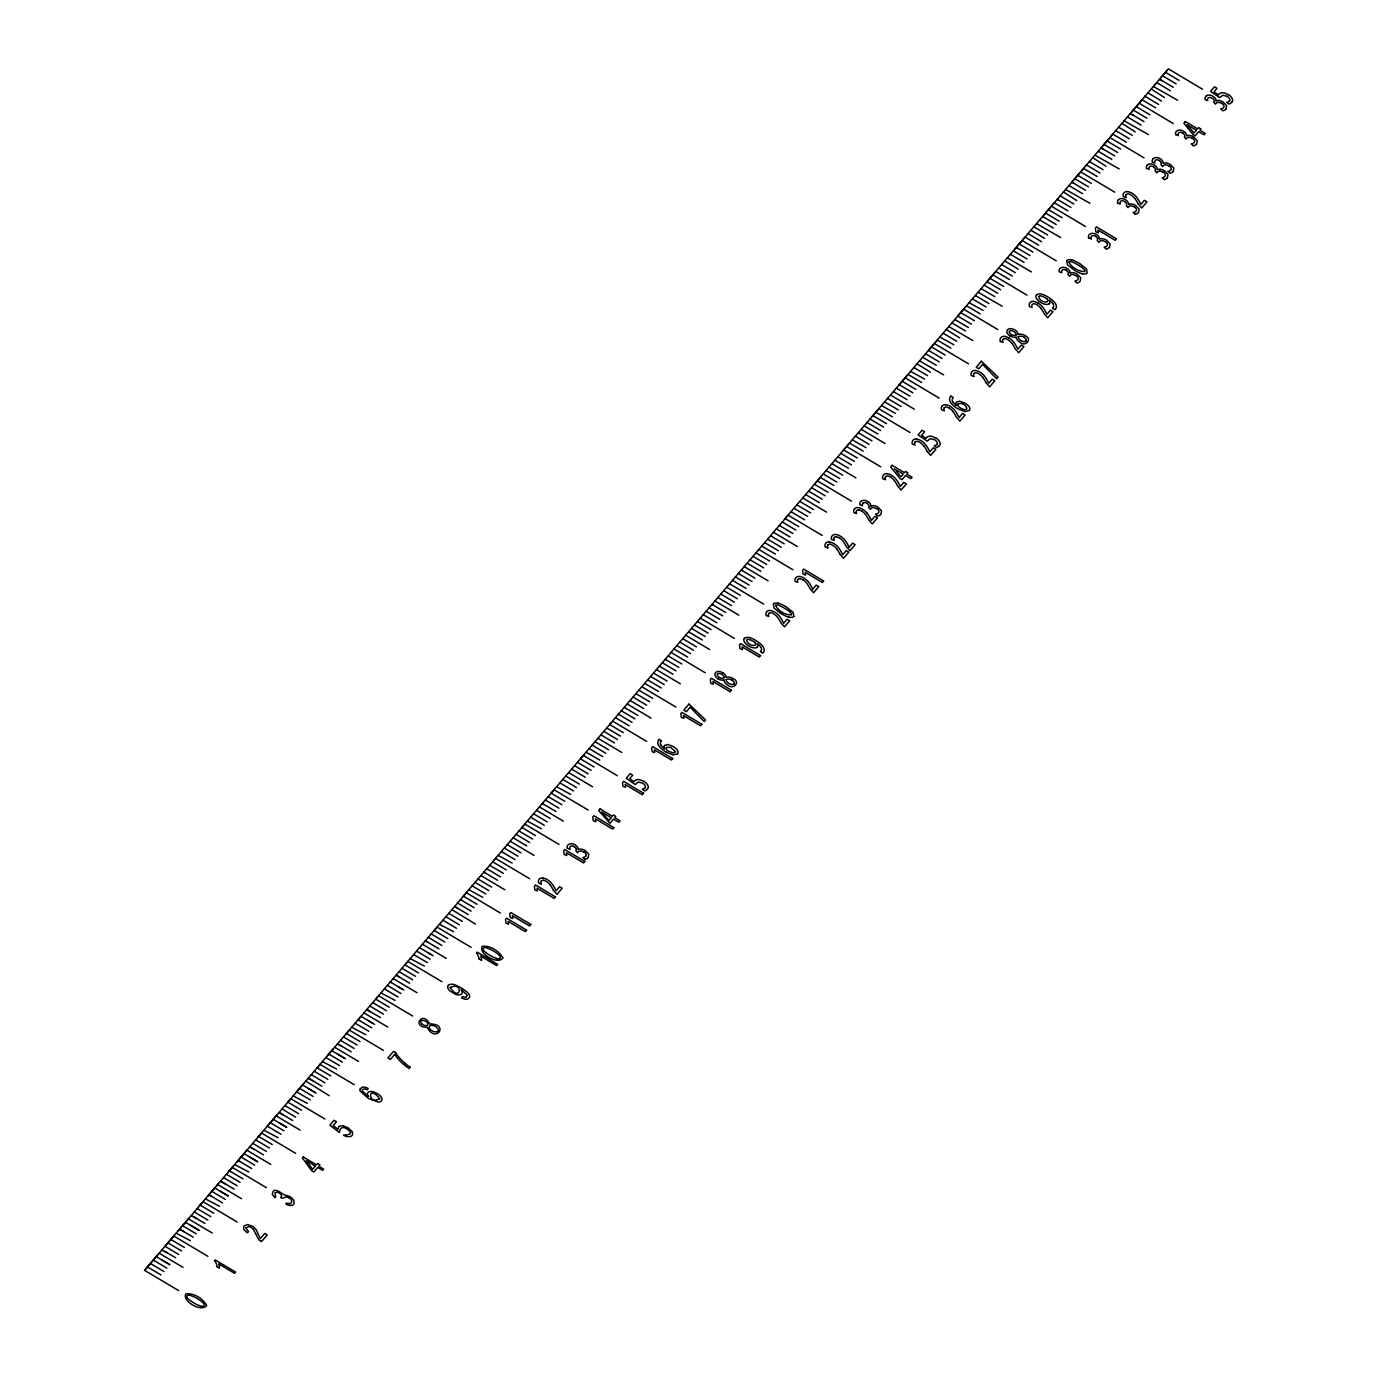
<?xml version="1.0" encoding="UTF-8"?>
<svg xmlns="http://www.w3.org/2000/svg" width="1377" height="1377" viewBox="0 0 1377 1377"><rect width="100%" height="100%" fill="white"/><g stroke="black" fill="none" stroke-linecap="round" stroke-linejoin="round"><path stroke-width="1.5" d="M578.34 849.575C578.116 845.185 571.403 841.777 567.995 844.876A10.431 5.766 26.5 0 0 567.238 848.249M1163.376 163.415C1163.169 159.026 1156.456 155.618 1153.048 158.716M1216.184 100.796C1216.115 97.13 1209.54 93.068 1206.011 96.097M871.073 506.168C870.866 501.779 864.171 498.371 860.745 501.469A10.431 5.766 26.5 0 0 859.971 504.843L862.587 505.789A7.866 4.338 26.5 0 1 862.88 503.276M1070.308 273.162C1070.084 268.773 1063.388 265.365 1059.98 268.463A10.431 5.766 26.5 0 0 1059.206 271.82L1061.805 272.766A7.866 4.338 26.5 0 1 1062.115 270.253A3.701 2.048 26.5 0 1 1066.418 270.202M1128.692 204.433C1128.469 200.044 1121.756 196.636 1118.348 199.734M761.223 650.873L761.033 651.183A7.074 3.907 26.5 0 1 760.552 651.803L762.892 653.197M1053.388 307.329L1053.078 307.863A7.074 3.907 26.5 0 1 1052.665 308.328L1055.023 309.739M343.596 1135.268C346.247 1134.596 355.008 1135.078 347.383 1129.295C341.926 1125.061 339.826 1128.951 339.43 1132.496L329.843 1125.181L334.026 1120.276L336.487 1121.756L333.182 1125.646L338.088 1129.381L338.862 1126.3L342.804 1125.715L348.02 1127.797L352.013 1131.567M763.46 652.474L763.701 652.027A11.171 6.162 26.5 0 0 762.91 646.364A16.937 9.346 26.5 0 0 756.128 640.735A12.617 6.954 26.5 0 0 748.83 637.431A6.851 3.787 26.5 0 0 744.527 638.532M1066.814 260.666L1067.399 264.694L1074.215 270.081A18.142 10.018 26.5 0 0 1082.339 273.834M1055.539 309.085L1055.815 308.568A11.171 6.162 26.5 0 0 1055.04 302.888A16.937 9.346 26.5 0 0 1048.258 297.26A12.617 6.954 26.5 0 0 1040.943 293.972A6.851 3.787 26.5 0 0 1036.657 295.074M775.716 605.501C777.557 610.717 785.802 615.261 791.396 614.899A3.184 1.756 26.5 0 0 791.121 613.144L790.157 612.111M1069.086 262.095C1070.945 267.327 1079.172 271.871 1084.766 271.493A3.184 1.756 26.5 0 0 1084.508 269.737M448.3 985.502L447.749 986.638A6.799 3.752 26.5 0 0 447.835 987.946A7.574 4.183 26.5 0 0 448.248 988.927A7.281 4.011 26.5 0 0 449.866 990.924L455.374 994.228A7.074 3.907 26.5 0 0 457.405 994.762A7.47 4.114 26.5 0 0 459.264 994.865A6.437 3.546 26.5 0 0 461.106 994.332A7.436 4.097 26.5 0 0 461.725 993.798A6.713 3.701 26.5 0 0 461.123 989.753L461.45 989.943M773.426 604.055L774.029 608.083L780.845 613.488M588.22 857.63L588.771 854.205L585.208 850.556A6.145 3.391 26.5 0 0 578.254 849.506M1109.535 247.275L1110.103 243.867L1106.54 240.218A6.145 3.391 26.5 0 0 1099.569 239.15C1099.517 234.865 1092.667 231.405 1089.327 234.52A10.431 5.766 26.5 0 0 1088.553 237.894M1138.555 212.488L1139.123 209.063L1135.56 205.414A6.145 3.391 26.5 0 0 1128.606 204.364M1167.438 177.788L1168.006 174.38L1164.443 170.731A6.145 3.391 26.5 0 0 1157.472 169.664C1157.42 165.395 1150.587 161.918 1147.23 165.033M1173.256 171.471L1173.824 168.063L1170.261 164.414A6.145 3.391 26.5 0 0 1163.29 163.347M1196.665 144L1197.233 140.592L1193.67 136.943A6.145 3.391 26.5 0 0 1186.699 135.875C1186.647 131.59 1179.796 128.147 1176.457 131.245A10.431 5.766 26.5 0 0 1175.683 134.619M1226.064 109.007L1226.614 105.599L1223.051 101.95A6.145 3.391 26.5 0 0 1216.098 100.882M793.823 616.38L793.204 612.352L786.181 606.861A18.383 10.155 26.5 0 0 778.212 603.16M166.29 1244.688L174.363 1235.324M199.217 1206.045L218.048 1184.065M228.479 1171.724L247.309 1149.743M257.723 1137.385L269.944 1123.167M153.501 1259.8L167.925 1242.88L181.54 1250.953M168.132 1242.639L173.588 1236.236M173.743 1235.944L188.787 1218.404M178.356 1230.642L182.005 1226.356M182.952 1225.255L186.584 1220.986M187.324 1220.125L203.435 1201.209M207.617 1196.303L211.438 1191.811M212.024 1191.139L215.845 1186.647M216.568 1185.804L232.696 1166.887M236.689 1162.205L240.7 1157.489M241.268 1156.818L245.278 1152.119M245.64 1151.688L261.94 1132.565M270.529 1122.496L299.394 1088.622M299.773 1088.174L328.828 1054.093L342.443 1062.166M320.445 1063.905L316.934 1068.036M329.034 1053.835L466.717 892.279M495.978 857.957L466.269 892.675L500.419 913.054M495.531 858.353L525.05 823.842M554.294 789.52L524.792 824.014L558.942 844.394M554.036 789.692L612.593 721.118L646.691 741.411M612.541 721.049L671.098 652.457L705.213 672.768M671.047 652.388L787.179 516.237M786.164 517.304L816.441 481.916M817.318 480.762L845.702 447.594M842.81 450.847L874.946 413.255M875.841 412.102L904.207 378.933M899.474 384.372L933.451 344.611M934.346 343.441L962.712 310.273M957.979 315.712L991.956 275.951M992.851 274.798L1021.046 241.836M1014.66 249.203L1050.29 207.514M1051.357 206.137L1079.551 173.192M1080.618 171.815L1108.795 138.853M1109.862 137.493L1138.056 104.532M1139.123 103.155L1167.3 70.21M144.757 1270.076L153.295 1260.041L166.892 1268.165M158.062 1254.464L144.568 1270.3M161.711 1250.178L167.202 1252.812M176.17 1233.224L190.319 1240.66M191.145 1215.633L196.446 1218.49M205.414 1198.885L219.58 1206.338M220.406 1181.311L225.708 1184.151M234.675 1164.563L248.824 1172.016M249.65 1146.989L254.108 1149.313M263.919 1130.242L278.085 1137.677M267.121 1126.352L276.553 1115.422M278.911 1112.65L283.369 1114.991M287.69 1102.357L290.788 1098.708L324.903 1119.019M293.181 1095.903L307.346 1103.356M296.382 1092.03L303.611 1083.561M305.814 1081.083L329.292 1095.731M308.155 1078.329L312.613 1080.67M322.442 1061.581L336.59 1069.034M327.468 1055.557L332.855 1049.222M337.417 1044.007L341.014 1045.832M346.195 1033.697L349.293 1030.065L383.408 1050.358M351.686 1027.259L365.852 1034.695M358.536 1019.118L360.326 1017.001M366.678 1009.668L380.465 1017.534M377.453 997.034L375.663 999.134L389.243 1007.241M380.947 992.937L395.096 1000.373M406.697 962.695L404.907 964.795L418.505 972.919M410.191 958.599L424.357 966.052M435.958 928.373L434.168 930.473L447.749 938.58M439.452 924.277L453.601 931.713M451.897 909.663L475.547 924.105M465.202 894.052L463.412 896.152L477.01 904.259M468.886 889.731L482.862 897.391M494.463 859.713L492.673 861.83L506.271 869.937M498.13 855.41L512.124 863.069M523.725 825.391L521.935 827.491L535.515 835.598M527.391 821.088L541.368 828.747M551.179 793.169L552.969 791.069M556.652 786.766L570.629 794.409M582.041 756.954L580.44 758.847L594.021 766.955M586.086 752.221L599.873 760.087M609.873 724.302L611.13 722.839M699.602 619.013L700.342 618.135L734.457 638.446M728.674 584.898L729.603 583.814L763.719 604.107M757.935 550.576L758.865 549.475L792.963 569.785M815.425 482.983L817.37 480.831L851.468 501.125M818.317 479.712L819.212 478.662M847.578 445.373L848.473 444.323M852.294 439.848L866.099 447.714M872.071 416.525L875.875 412.171L909.99 432.481M876.822 411.052L877.906 409.795M881.538 405.526L895.343 413.393M905.894 376.937L907.15 375.473M910.61 371.411L924.604 379.054M917.03 363.872L930.456 372.186M919.578 360.894L943.624 374.871M928.718 350.033L934.381 343.527L968.496 363.821M935.155 342.615L936.412 341.135M939.871 337.072L953.848 344.732M946.292 329.551L959.7 337.864M948.822 326.573L972.868 340.549M964.416 308.293L965.673 306.813M969.133 302.751L983.109 310.41M975.553 295.212L976.224 295.935M978.083 292.251L1002.129 306.228M987.24 281.39L992.886 274.866L1027.001 295.177M993.66 273.954L994.917 272.491M1004.797 260.89L1018.205 269.221M1007.327 257.912L1031.39 271.889M1022.922 239.632L1024.178 238.152M1034.058 226.568L1034.729 227.291M1036.588 223.59L1060.634 237.567M1043.921 214.881L1051.391 206.223L1085.506 226.516M1052.166 205.311L1053.612 203.624M1056.71 199.992L1057.639 198.89M1063.492 192.023L1076.711 200.56M1065.66 189.475L1089.896 203.245M1073.165 180.542L1080.652 171.884L1114.768 192.195M1081.427 170.989L1082.856 169.302M1085.954 165.653L1086.901 164.569M1092.736 157.701L1105.972 166.238M1094.922 155.153L1119.14 168.906M1100.946 148.079L1102.874 148.854M1102.426 146.22L1109.896 137.562L1144.012 157.856M1110.671 136.65L1112.117 134.963M1115.215 131.331L1116.334 130.023M1121.997 123.379L1135.233 131.899M1124.166 120.815L1148.401 134.585M1130.207 113.74L1132.978 115.031M1131.687 111.898L1139.158 103.241L1173.273 123.534M1139.932 102.328L1141.361 100.641M1144.476 97.01L1145.578 95.701M1151.258 89.04L1164.477 97.578M1153.427 86.493L1177.645 100.263M1154.907 84.754L1155.802 83.704M1159.451 79.418L1162.24 80.709M1160.914 77.577L1168.367 68.85L1202.517 89.23M214.485 1260.695L215.173 1259.903L235.656 1272.124L234.606 1273.364L218.633 1263.845A18.503 10.207 26.5 0 1 219.408 1268.148L217.067 1266.737M394.665 1054.403L390.38 1059.429L387.918 1057.949L393.564 1051.305L395.56 1052.51M1215.96 103.413L1215.375 104.101L1213.739 102.139A5.715 3.15 26.5 0 0 1214.066 100.332A3.615 1.997 26.5 0 0 1212.173 98.197A3.701 2.048 26.5 0 0 1207.973 98.06A7.866 4.338 26.5 0 0 1207.698 100.573L1205.15 99.643A10.431 5.766 26.5 0 1 1205.959 96.321M812.774 589.149L816.217 585.105L818.764 586.619L813.566 592.73L810.124 588.805A55.441 30.604 26.5 0 0 806.922 583.469A9.691 5.353 26.5 0 0 803.084 579.837M871.452 520.368L874.911 516.323L877.459 517.838L872.243 523.966L868.818 520.024A55.441 30.604 26.5 0 0 865.617 514.688A9.691 5.353 26.5 0 0 861.778 511.074M849.127 547.185L852.587 543.14L855.134 544.672L849.919 550.783L846.494 546.841A55.441 30.604 26.5 0 0 843.292 541.505A9.691 5.353 26.5 0 0 839.454 537.891M410.294 1067.295L409.244 1068.535A33.427 18.452 26.5 0 1 394.941 1054.403M664.506 745.473L667.897 744.492L673.198 746.454A9.088 5.026 26.5 0 1 677.604 750.482A7.212 3.976 26.5 0 1 677.484 753.804M958.099 403.96C965.484 400.741 972.317 414.597 960.079 407.781A4.234 2.341 26.5 0 1 958.117 403.96M677.518 753.821L673.026 754.906L666.193 752.186M497.2 958.736L492.863 956.981A32.17 17.763 26.5 0 1 485.892 952.677L483.671 950.595M200.939 1306.239L196.601 1304.484A32.17 17.763 26.5 0 1 189.613 1300.181L187.392 1298.098M1125.99 197.548L1123.391 196.704A10.19 5.628 26.5 0 1 1123.942 192.952A7.35 4.062 26.5 0 1 1127.453 191.541M1000.373 341.479L1002.972 342.322A7.952 4.389 26.5 0 1 1002.955 339.413M973.9 376.437L971.301 375.594A10.19 5.628 26.5 0 1 971.852 371.842A7.35 4.062 26.5 0 1 975.364 370.413M944.174 410.69L941.575 409.847A10.19 5.628 26.5 0 1 942.126 406.095M885.428 479.609L882.846 478.766A10.19 5.628 26.5 0 1 883.397 475.013A7.35 4.062 26.5 0 1 886.908 473.602M827.801 547.857L825.202 547.013A10.19 5.628 26.5 0 1 825.77 543.261A7.35 4.062 26.5 0 1 829.281 541.85M541.23 883.931L538.631 883.087A10.19 5.628 26.5 0 1 539.182 879.335A7.35 4.062 26.5 0 1 542.693 877.924M1175.751 134.636L1178.282 135.566M1146.525 168.424L1149.055 169.354A7.866 4.338 26.5 0 1 1149.365 166.841A3.701 2.048 26.5 0 1 1153.668 166.789M1117.642 203.125L1120.189 204.054A7.866 4.338 26.5 0 1 1120.482 201.524A3.701 2.048 26.5 0 1 1124.785 201.472M1088.622 237.911L1091.152 238.841M567.307 848.266L569.837 849.196M1227.027 96.321L1222.742 95.185L1219.695 97.612L1210.572 91.416L1214.48 86.82L1217.044 88.352L1214.049 91.846L1218.438 94.961M950.784 396.06L953.108 397.419M658.963 739.363L661.287 740.723M887.58 398.452L901.195 406.525M858.319 432.774L871.934 440.847M829.074 467.096L842.69 475.168M799.813 501.417L813.428 509.507M770.552 535.756L771.447 536.238M741.308 570.078L742.186 570.56M712.047 604.4L712.942 604.882M682.803 638.739L683.68 639.203M653.541 673.06L654.436 673.542M624.28 707.382L637.912 715.455M595.036 741.721L608.651 749.794M565.775 776.043L579.407 784.115M536.531 810.365L550.146 818.437M507.27 844.686L520.885 852.776M478.026 879.025L491.641 887.098M448.764 913.347L462.379 921.42M419.503 947.669L433.135 955.741M390.259 982.008L391.137 982.472M360.998 1016.329L374.63 1024.402M331.754 1050.651L332.632 1051.133M302.492 1084.973L316.108 1093.063M273.231 1119.312L286.864 1127.384L279.221 1122.875M243.987 1153.633L257.602 1161.706M214.726 1187.955L228.358 1196.045L219.855 1191.019M185.482 1222.294L199.097 1230.367M1165.493 72.344L1179.108 80.417M1162.567 75.769L1176.182 83.842M1159.641 79.212L1173.256 87.285M1156.749 82.603L1170.295 90.744M1147.936 92.93L1161.551 101.02M1145.044 96.338L1158.625 104.445M1142.084 99.798L1155.699 107.871M1136.232 106.666L1149.847 114.739M1133.305 110.108L1146.921 118.181M1130.379 113.534L1144.012 121.606M1127.488 116.925L1141.051 125.083M1118.675 127.269L1132.307 135.342M1115.783 130.66L1129.381 138.767M1112.823 134.137L1126.455 142.21M1106.988 140.988L1120.603 149.077M1104.061 144.43L1117.676 152.503M1101.135 147.855L1114.75 155.928M1098.226 151.263L1111.824 159.371M1089.431 161.591L1103.046 169.664M1086.539 164.982L1100.12 173.106M1083.579 168.459L1097.194 176.531M1077.726 175.327L1091.341 183.399M1074.8 178.752L1088.415 186.824M1073.612 183.175L1071.908 182.16L1085.489 190.267M1068.982 185.585L1082.563 193.692M1060.17 195.913L1073.802 203.985M1057.278 199.321L1070.876 207.428M1054.317 202.78L1067.95 210.853M1048.465 209.648L1062.097 217.721M1045.539 213.074L1059.171 221.163M1043.508 216.998L1042.647 216.482L1056.245 224.589M1039.687 219.941L1053.319 228.014M1034.712 227.325L1047.467 234.882M1030.925 230.252L1044.541 238.324M1028.017 233.642L1041.614 241.75M1025.073 237.102L1038.688 245.192M1022.147 240.545L1056.262 260.838M1019.221 243.97L1032.836 252.043M1016.295 247.412L1029.91 255.485M1013.369 250.838L1026.984 258.91M1010.443 254.28L1024.058 262.353M1001.664 264.573L1015.279 272.646M998.773 267.964L1012.353 276.071M995.812 271.441L1009.427 279.514M989.96 278.309L1003.592 286.382M987.034 281.734L1000.666 289.807M984.107 285.159L997.74 293.249M981.181 288.602L994.814 296.675M976.19 295.969L988.961 303.542M972.403 298.895L986.035 306.968M966.568 305.763L980.183 313.836M963.642 309.188L997.74 329.499M960.716 312.631L974.331 320.703M957.79 316.056L971.405 324.129M954.863 319.498L968.479 327.571M951.937 322.924L965.552 330.996M943.159 333.217L956.774 341.307M937.307 340.085L950.922 348.157M931.454 346.952L945.07 355.025M928.528 350.395L942.143 358.468M925.602 353.82L939.217 361.893M922.676 357.245L936.308 365.335M913.898 367.556L927.53 375.628M908.045 374.424L921.678 382.496M905.119 377.849L939.234 398.142M902.193 381.274L915.825 389.364M899.267 384.717L912.899 392.789M896.358 388.142L909.973 396.215M893.432 391.584L907.047 399.657M890.506 395.01L914.362 409.193M884.654 401.877L898.269 409.95M878.801 408.745L892.416 416.818M872.949 415.613L886.564 423.686M870.023 419.038L883.638 427.111M867.097 422.481L880.712 430.553M864.171 425.906L877.786 433.979M861.245 429.331L885.118 443.532M855.392 436.199L869.007 444.272M849.54 443.067L863.172 451.14M846.614 446.509L880.729 466.803M843.688 449.935L857.32 458.007M840.762 453.36L854.394 461.45M837.836 456.803L851.468 464.875M834.91 460.228L848.542 468.3M831.983 463.67L855.857 477.853M826.148 470.538L839.763 478.611M823.222 473.963L836.837 482.036M820.296 477.389L833.911 485.479M814.444 484.256L828.059 492.329M811.518 487.699L825.133 495.772M808.592 491.124L822.207 499.197M805.665 494.567L819.281 502.639M802.739 497.992L826.596 512.175M796.887 504.86L810.502 512.933M793.961 508.285L807.576 516.358M791.035 511.728L804.65 519.8M788.109 515.153L822.224 535.464M785.183 518.595L798.798 526.668M782.256 522.021L795.889 530.093M779.33 525.446L792.963 533.536M776.404 528.888L790.037 536.961M773.478 532.314L797.352 546.514M771.413 536.273L784.184 543.829M767.626 539.182L781.258 547.254M764.7 542.624L778.332 550.697M761.774 546.049L775.406 554.122M755.939 552.917L769.554 560.99M753.012 556.342L766.628 564.432M750.086 559.785L763.701 567.858M747.16 563.21L760.775 571.283M744.234 566.653L768.091 580.836M742.169 570.594L754.923 578.151M738.382 573.503L751.997 581.593M735.456 576.946L749.071 585.018M732.53 580.371L746.145 588.461M726.677 587.239L740.292 595.312M723.751 590.681L737.366 598.754M720.825 594.107L734.44 602.179M717.899 597.532L731.514 605.622M714.973 600.974L738.847 615.158M712.907 604.916L725.679 612.49M709.121 607.842L722.753 615.915M706.194 611.268L719.827 619.34M703.268 614.71L716.901 622.783M697.416 621.561L711.048 629.65M694.49 625.003L708.122 633.076M691.564 628.428L705.196 636.518M688.655 631.871L702.27 639.944M685.729 635.296L709.585 649.496M683.663 639.238L696.418 646.811M679.894 642.13L693.492 650.237M676.95 645.589L690.565 653.679M674.024 649.032L687.639 657.104M668.172 655.9L681.787 663.972M665.246 659.325L678.861 667.397M662.354 662.733L675.918 670.874M659.394 666.193L673.009 674.265M656.468 669.635L680.341 683.818M654.402 673.577L667.157 681.133M650.65 676.451L664.23 684.576M647.689 679.928L661.304 688.001M644.763 683.353L658.378 691.426M641.837 686.796L675.952 707.09M638.911 690.221L652.543 698.294M635.985 693.664L649.617 701.736M633.093 697.055L646.656 705.196M630.132 700.514L643.765 708.604M627.206 703.957L651.08 718.14M621.388 710.79L634.986 718.897M618.445 714.25L632.06 722.323M615.519 717.692L629.134 725.765M609.667 724.543L623.282 732.633M606.741 727.985L620.356 736.058M603.832 731.376L617.395 739.518M600.888 734.853L614.503 742.926M597.962 738.279L621.819 752.462M592.144 745.112L605.725 753.219M589.184 748.572L602.799 756.662M583.332 755.439L617.447 775.75M577.479 762.307L591.094 770.38M574.588 765.715L588.151 773.857M571.627 769.175L585.259 777.248M568.701 772.6L592.575 786.801M562.883 779.434L576.481 787.541M559.923 782.911L573.555 790.983M554.07 789.778L588.186 810.072M551.144 793.204L564.777 801.276M548.235 796.629L561.85 804.719M545.326 800.037L558.89 808.179M555.998 811.569L542.4 803.462L543.244 804.013M539.457 806.939L563.313 821.122M533.622 813.773L547.22 821.88M530.679 817.232L544.294 825.305M518.974 830.968L532.589 839.041M516.082 834.359L529.646 842.5M526.737 845.908L513.156 837.801L513.982 838.335M510.196 841.261L534.069 855.444M504.378 848.094L517.959 856.201M501.417 851.554L515.05 859.627M495.565 858.422L529.68 878.733M489.713 865.29L503.345 873.362M486.821 868.68L500.385 876.839M483.895 872.123L497.493 880.23M483.861 872.157L485.582 873.173M480.934 875.583L504.808 889.783M475.117 882.416L488.715 890.523M472.173 885.893L485.788 893.966M460.469 899.611L474.084 907.684M457.577 903.019L471.123 911.161M468.232 914.552L454.651 906.445L457.181 908.011M445.873 916.738L459.453 924.862M442.912 920.215L456.527 928.287M437.06 927.082L471.175 947.376M479.11 958.977L481.537 960.423A18.503 10.207 26.5 0 0 480.676 956.068L496.649 965.604L497.699 964.365L477.217 952.144L476.528 952.936A14.82 8.176 26.5 0 1 478.852 958.891M431.208 933.95L444.84 942.023M428.316 937.341L441.879 945.483M438.988 948.891L425.39 940.766L427.937 942.35M422.429 944.243L446.303 958.426M428.023 952.746L430.553 954.261M416.611 951.077L430.209 959.184M413.651 954.536L427.283 962.609M407.816 961.404L441.914 981.698M401.964 968.272L415.579 976.345M399.055 971.663L412.618 979.804M409.726 983.212L396.128 975.105L399.537 977.188M393.185 978.565L417.042 992.748M391.12 982.507L403.874 990.08M397.919 986.569L402.153 989.099M387.367 985.398L400.948 993.506M384.407 988.858L398.022 996.948M378.555 995.726L412.67 1016.037M372.702 1002.594L386.317 1010.666M369.811 1006.002L383.374 1014.143M366.85 1009.461L370.275 1011.51M363.924 1012.887L387.798 1027.087M367.831 1020.391L372.892 1023.421M358.106 1019.72L371.704 1027.827M355.146 1023.197L368.778 1031.27M346.367 1033.49L359.999 1041.563M343.441 1036.915L357.073 1045.005M340.549 1040.323L354.113 1048.465M338.484 1044.265L351.221 1051.856M334.68 1047.226L358.536 1061.409M332.614 1051.167L345.369 1058.724M337.726 1054.214L344.491 1058.259M325.901 1057.519L339.517 1065.591M320.049 1064.387L354.164 1084.68M317.123 1067.812L330.738 1075.885M314.197 1071.254L327.812 1079.327M311.305 1074.645L324.869 1082.787M309.24 1078.587L321.96 1086.195M308.465 1088.536L315.23 1092.581M299.601 1088.381L313.181 1096.488M296.64 1091.841L310.255 1099.913M287.862 1102.151L301.494 1110.223M284.936 1105.576L298.568 1113.649M282.044 1108.967L295.607 1117.126M279.979 1112.926L292.716 1120.517M276.157 1115.869L300.031 1130.069M270.34 1122.703L283.937 1130.81M267.396 1126.179L281.011 1134.252M261.544 1133.03L295.642 1153.341M258.618 1136.473L272.233 1144.545M255.692 1139.898L269.307 1147.97M252.783 1143.306L266.346 1151.447M251.578 1147.764L263.455 1154.838M246.913 1150.208L270.77 1164.391M249.96 1157.196L257.585 1161.74M241.095 1157.024L254.676 1165.149M251.75 1168.574L238.169 1160.467L239.856 1161.517M232.283 1167.369L266.398 1187.662M229.357 1170.794L242.972 1178.867M226.43 1174.237L240.046 1182.309M223.539 1177.628L237.102 1185.769M222.334 1182.086L234.21 1189.177M217.652 1184.53L241.526 1198.713M211.834 1191.363L225.432 1199.47M222.506 1202.896L208.908 1194.788L211.456 1196.355M203.021 1201.691L237.137 1222.001M200.113 1205.116L213.728 1213.206M197.186 1208.558L210.801 1216.631M194.277 1211.949L207.841 1220.108M193.073 1216.407L204.949 1223.499M188.408 1218.852L212.265 1233.052M190.611 1225.341L199.063 1230.401M182.573 1225.685L196.171 1233.792M193.245 1237.234L179.647 1229.11L183.898 1231.709M173.777 1236.012L207.893 1256.323M170.851 1239.455L184.466 1247.528M165.033 1246.288L178.597 1254.43M164.672 1251.245L175.688 1257.821M159.147 1253.173L183.021 1267.374M156.221 1256.616L169.836 1264.688L162.193 1260.179M153.329 1260.007L154.19 1260.523M150.368 1263.484L164.001 1271.556M147.442 1266.909L161.075 1274.982M144.465 1270.283L178.649 1290.628M461.639 990.046L467.251 995.175L466.063 997.361L462.345 996.569L461.536 997.946L464.479 999.065A5.887 3.253 26.5 0 0 467.784 998.996L469.419 997.516A7.419 4.097 26.5 0 0 468.645 993.798L467.922 992.937A11.36 6.265 26.5 0 0 466.528 991.595L462.999 989.047A37.489 20.689 26.5 0 0 460.245 987.378L455.667 985.123A9.019 4.974 26.5 0 0 453.911 984.589M1079.551 263.455L1086.573 268.963L1087.193 272.99A6.644 3.666 26.5 0 1 1082.339 273.73M1024.953 335.575C1032.957 338.794 1025.555 347.469 1019.927 342.288A7.246 3.993 26.5 0 1 1016.106 337.245M280.874 1197.456C282.801 1200.107 286.037 1194.771 289.17 1198.145C292.94 1199.178 292.544 1205.133 288.137 1203.378C280.908 1202.259 292.389 1208.627 294.11 1203.343C294.936 1198.971 289.79 1195.924 286.003 1195.391C283.094 1195.597 273.334 1184.461 272.285 1194.393C276.863 1200.469 275.693 1197.009 274.918 1192.878C277.07 1191.346 280.323 1193.119 281.424 1195.202A5.921 3.27 26.5 0 1 281.063 1197.25M925.998 438.385L921.626 435.27L924.604 431.776L922.056 430.244L918.132 434.839L927.186 441.191L930.095 438.643L934.587 439.745A5.147 2.84 26.5 0 1 937.083 444.478M634.091 781.792L629.719 778.676L632.697 775.182L630.15 773.65L626.225 778.246L635.279 784.597L638.205 782.05L642.68 783.152A5.147 2.84 26.5 0 1 645.193 787.885M1193.343 145.721L1191.329 143.914A8.95 4.94 26.5 0 0 1194.1 142.571A4.716 2.599 26.5 0 0 1192.448 138.251M1164.116 179.509L1162.102 177.702A8.95 4.94 26.5 0 0 1164.873 176.359A4.716 2.599 26.5 0 0 1163.221 172.039M1135.233 214.21L1133.219 212.402A8.95 4.94 26.5 0 0 1135.991 211.06A4.716 2.599 26.5 0 0 1134.338 206.739M1106.213 248.996L1104.199 247.189A8.95 4.94 26.5 0 0 1106.97 245.846A4.716 2.599 26.5 0 0 1105.318 241.526M584.881 859.351L582.867 857.544A8.95 4.94 26.5 0 0 585.655 856.201M894.224 468.903L903.243 474.084L900.902 476.838L896.307 471.158M1084.491 269.737L1083.527 268.722A20.552 11.343 26.5 0 0 1078.311 265.107A20.121 11.102 26.5 0 0 1072.322 262.009A3.649 2.014 26.5 0 0 1068.896 261.957M870.436 518.509L871.4 520.334M849.075 547.151L848.112 545.326A38.177 21.068 26.5 0 0 844.91 540.145A11.412 6.3 26.5 0 0 840.418 536.187A7.178 3.959 26.5 0 0 835.753 534.465A7.35 4.062 26.5 0 0 832.224 535.808A10.19 5.628 26.5 0 0 831.536 539.509L834.187 540.369A7.952 4.389 26.5 0 1 834.187 537.443M812.723 589.115L811.741 587.273A38.177 21.068 26.5 0 0 808.54 582.092A11.412 6.3 26.5 0 0 804.048 578.133A7.178 3.959 26.5 0 0 799.383 576.429A7.35 4.062 26.5 0 0 795.854 577.755A10.19 5.628 26.5 0 0 795.183 581.473L797.834 582.316A7.952 4.389 26.5 0 1 797.817 579.407M1138.297 204.037L1141.722 207.961L1146.938 201.851L1144.373 200.336L1140.931 204.381L1139.898 202.505A38.177 21.068 26.5 0 0 1136.696 197.324A11.412 6.3 26.5 0 0 1132.221 193.365A7.178 3.959 26.5 0 0 1127.539 191.661M986.207 382.909L989.633 386.851L994.848 380.74L992.283 379.209L988.841 383.254L987.808 381.395A38.177 21.068 26.5 0 0 984.607 376.214A11.412 6.3 26.5 0 0 980.131 372.255A7.178 3.959 26.5 0 0 975.45 370.533M927.255 451.449L930.68 455.391L935.895 449.281L933.348 447.749L929.905 451.794L928.873 449.935A38.177 21.068 26.5 0 0 925.671 444.754A11.412 6.3 26.5 0 0 921.179 440.778A7.178 3.959 26.5 0 0 916.514 439.074M840.108 554.346L843.533 558.27L848.748 552.16L846.201 550.645L842.741 554.69L841.726 552.814A38.177 21.068 26.5 0 0 838.524 547.633A11.412 6.3 26.5 0 0 834.032 543.674A7.178 3.959 26.5 0 0 829.367 541.97M553.52 890.42L556.962 894.344L562.16 888.234L559.613 886.719L556.17 890.747L555.138 888.888A38.177 21.068 26.5 0 0 551.936 883.707A11.412 6.3 26.5 0 0 547.444 879.748A7.178 3.959 26.5 0 0 542.779 878.044M256.139 1234.532L253.024 1228.749L249.254 1226.442L245.726 1227.905L248.566 1231.709L247.137 1232.742L243.677 1229.334L243.763 1226.253L247.361 1224.514L253.007 1226.442L256.174 1229.73L259.478 1236.77A10.93 6.042 26.5 0 0 260.477 1238.474L264.78 1233.448L267.258 1234.911L261.544 1241.606A5.456 3.012 26.5 0 1 259.892 1240.419M798.006 579.493A4.165 2.289 26.5 0 1 800.089 578.65M800.14 578.736A4.819 2.668 26.5 0 1 803.032 579.906M793.892 616.431A6.644 3.666 26.5 0 1 788.969 617.137M773.392 604.021A6.575 3.632 26.5 0 1 778.194 603.246M790.191 612.094A20.552 11.343 26.5 0 0 784.942 608.496A20.121 11.102 26.5 0 0 778.952 605.398A3.649 2.014 26.5 0 0 775.509 605.346M788.969 617.223A18.142 10.018 26.5 0 1 780.931 613.402M768.934 613.608A4.165 2.289 26.5 0 1 771.017 612.765A4.819 2.668 26.5 0 1 773.96 614.004A9.691 5.353 26.5 0 1 777.73 617.585A55.441 30.604 26.5 0 1 781.017 622.903L784.494 626.845L789.692 620.734L787.145 619.202L783.702 623.247L782.67 621.388A38.177 21.068 26.5 0 0 779.468 616.207A11.412 6.3 26.5 0 0 774.993 612.249A7.178 3.959 26.5 0 0 770.311 610.527M768.745 613.505A7.952 4.389 26.5 0 0 768.796 616.431L766.163 615.588A10.19 5.628 26.5 0 1 766.714 611.836A7.35 4.062 26.5 0 1 770.225 610.407M760.517 646.846A11.636 6.42 26.5 0 0 757.161 643.558A6.334 3.494 26.5 0 1 757.161 646.794M749.312 639.565A3.546 1.945 26.5 0 0 746.575 639.875C746.42 643.42 752.203 646.691 755.336 645.107A4.389 2.427 26.5 0 0 754.837 642.37M749.312 639.513A10.018 5.525 26.5 0 1 753.684 641.613A3.322 1.842 26.5 0 1 754.648 642.198M760.724 646.846A8.107 4.475 26.5 0 1 761.171 650.684M744.165 638.343A8.21 4.527 26.5 0 0 748.709 645.968A7.109 3.924 26.5 0 0 757.591 647.087M724.113 680.118A7.246 3.993 26.5 0 0 727.865 685.247C733.562 690.238 741.015 681.804 732.977 678.465A7.023 3.873 26.5 0 0 726.281 677.295M732.013 680.118A4.062 2.238 26.5 0 1 733.958 683.921M734.044 683.99A4.183 2.306 26.5 0 1 729.053 683.543A5.078 2.806 26.5 0 1 726.213 679.549M726.264 679.584A5.99 3.305 26.5 0 1 732.048 679.928M719.5 677.501A3.597 1.979 26.5 0 1 717.555 674.042M717.434 673.955A3.683 2.031 26.5 0 1 721.841 674.386A4.561 2.513 26.5 0 1 724.268 677.828A5.284 2.909 26.5 0 1 719.517 677.673M723.992 680.031A6.162 3.408 26.5 0 1 718.312 678.964M718.157 679.05A6.833 3.77 26.5 0 1 715.558 672.768A7.126 3.924 26.5 0 1 718.828 671.442A5.852 3.219 26.5 0 1 722.873 672.905M722.959 672.837A6.334 3.494 26.5 0 1 726.058 677.191M661.098 745.146A10.138 5.594 26.5 0 0 664.643 748.95A6.558 3.615 26.5 0 1 664.523 745.491M660.736 745.112A10.069 5.56 26.5 0 1 661.511 740.86M659.067 739.432A13.426 7.401 26.5 0 0 658.395 745.146A15.595 8.606 26.5 0 0 666.261 752.1M643.696 781.499A7.367 4.062 26.5 0 0 638.119 779.52A8.675 4.785 26.5 0 0 634.625 781.103M643.954 781.241A8.537 4.716 26.5 0 1 647.483 789.176M647.293 789.073A11.481 6.334 26.5 0 1 644.419 790.914L642.37 789.159A9.536 5.267 26.5 0 0 645.021 787.799M588.082 857.561A11.016 6.076 26.5 0 1 584.932 859.403M583.986 851.881A4.716 2.599 26.5 0 1 585.673 856.219M583.762 852.07A4.234 2.341 26.5 0 0 580.509 850.969A6.093 3.356 26.5 0 0 578.133 852.053L577.531 852.724L575.896 850.762A5.715 3.15 26.5 0 0 576.223 848.955M574.329 846.803A3.615 1.997 26.5 0 1 576.309 848.972M574.433 846.631A3.701 2.048 26.5 0 0 570.13 846.666A7.866 4.338 26.5 0 0 569.854 849.196M541.402 881.108A4.165 2.289 26.5 0 1 543.485 880.264M541.264 883.931A7.952 4.389 26.5 0 1 541.213 881.022M543.536 880.351A4.819 2.668 26.5 0 1 546.428 881.521A9.691 5.353 26.5 0 1 550.18 885.084M550.318 885.084A55.441 30.604 26.5 0 1 553.485 890.403M187.238 1298.098A4.338 2.393 26.5 0 1 190.112 1295.241L194.45 1297.014A34.58 19.089 26.5 0 1 200.973 1301.007L203.486 1303.244A4.458 2.461 26.5 0 1 200.973 1306.377M214.623 1260.678A14.82 8.176 26.5 0 1 216.809 1266.651M259.599 1240.47A20.121 11.102 26.5 0 1 256.363 1234.584M351.875 1131.567A7.711 4.251 26.5 0 1 351.015 1136.266A7.711 4.251 26.5 0 1 343.544 1135.371M410.312 1067.278A30.328 16.731 26.5 0 1 405.131 1063.474M405.268 1063.405A36.697 20.259 26.5 0 1 395.543 1052.51M448.248 985.416A7.574 4.183 26.5 0 1 453.808 984.486M483.516 950.595A4.338 2.393 26.5 0 1 486.391 947.737L490.711 949.51A34.58 19.089 26.5 0 1 497.252 953.504L499.748 955.741A4.458 2.461 26.5 0 1 497.235 958.874M827.973 545.034A4.165 2.289 26.5 0 1 830.056 544.19M827.852 547.874A7.952 4.389 26.5 0 1 827.801 544.948M830.107 544.276A4.819 2.668 26.5 0 1 832.999 545.447A9.691 5.353 26.5 0 1 836.768 549.01M836.889 549.01A55.441 30.604 26.5 0 1 840.056 554.346M834.359 537.546A4.165 2.289 26.5 0 1 836.441 536.703M836.51 536.772A4.819 2.668 26.5 0 1 839.385 537.942M856.701 510.729A4.165 2.289 26.5 0 1 858.766 509.869M856.511 510.626A7.952 4.389 26.5 0 0 856.563 513.552L853.929 512.709A10.19 5.628 26.5 0 1 854.48 508.939M858.835 509.955A4.819 2.668 26.5 0 1 861.709 511.125M854.549 508.974A7.35 4.062 26.5 0 1 857.991 507.528A7.178 3.959 26.5 0 1 862.725 509.387A11.412 6.3 26.5 0 1 867.183 513.328M867.235 513.311A38.177 21.068 26.5 0 1 870.402 518.492M870.987 506.099A6.145 3.391 26.5 0 1 877.975 507.149L881.521 510.798L880.953 514.223A11.016 6.076 26.5 0 1 877.683 515.996L875.617 514.137A8.95 4.94 26.5 0 0 878.388 512.795A4.716 2.599 26.5 0 0 876.736 508.474M876.512 508.664A4.234 2.341 26.5 0 0 873.242 507.562A6.093 3.356 26.5 0 0 870.884 508.647L870.281 509.301L868.646 507.356A5.715 3.15 26.5 0 0 868.956 505.548A3.615 1.997 26.5 0 0 867.08 503.397M862.88 503.259A3.701 2.048 26.5 0 1 867.183 503.225M885.6 476.786A4.165 2.289 26.5 0 1 887.683 475.943A4.819 2.668 26.5 0 1 890.626 477.199M885.48 479.626A7.952 4.389 26.5 0 1 885.428 476.7M890.695 477.13A9.691 5.353 26.5 0 1 894.396 480.762M894.534 480.762A55.441 30.604 26.5 0 1 897.684 486.081L901.16 490.023L906.376 483.912L903.828 482.398L900.369 486.442L899.353 484.566A38.177 21.068 26.5 0 0 896.152 479.385A11.412 6.3 26.5 0 0 891.659 475.426A7.178 3.959 26.5 0 0 886.995 473.722M915.137 442.155A4.165 2.289 26.5 0 1 917.22 441.311A4.819 2.668 26.5 0 1 920.146 442.551A9.691 5.353 26.5 0 1 923.915 446.114M914.948 442.051A7.952 4.389 26.5 0 0 914.999 444.978L912.366 444.134A10.19 5.628 26.5 0 1 912.917 440.365A7.35 4.062 26.5 0 1 916.428 438.953M924.053 446.114A55.441 30.604 26.5 0 1 927.203 451.449M935.585 438.075A7.367 4.062 26.5 0 0 930.026 436.113A8.675 4.785 26.5 0 0 926.514 437.697M935.861 437.834A8.537 4.716 26.5 0 1 939.372 445.769M939.2 445.666A11.481 6.334 26.5 0 1 936.326 447.508L934.277 445.735A9.536 5.267 26.5 0 0 936.928 444.375M944.347 407.867A4.165 2.289 26.5 0 1 946.429 407.024A4.819 2.668 26.5 0 1 949.373 408.263M944.226 410.69A7.952 4.389 26.5 0 1 944.157 407.764M949.442 408.212A9.691 5.353 26.5 0 1 953.142 411.843M953.263 411.826A55.441 30.604 26.5 0 1 956.43 417.162L959.907 421.104L965.122 414.993L962.557 413.461L959.115 417.506L958.082 415.647A38.177 21.068 26.5 0 0 954.881 410.466A11.412 6.3 26.5 0 0 950.405 406.508A7.178 3.959 26.5 0 0 945.724 404.786M942.212 406.129A7.35 4.062 26.5 0 1 945.655 404.666M952.918 401.843A10.138 5.594 26.5 0 0 956.447 405.63A6.558 3.615 26.5 0 1 956.344 402.187L959.717 401.189L965.019 403.151A9.088 5.026 26.5 0 1 969.408 407.179A7.212 3.976 26.5 0 1 969.288 410.484L964.847 411.603L958.013 408.883A15.595 8.606 26.5 0 1 950.164 401.86A13.426 7.401 26.5 0 1 950.887 396.128M952.557 401.791A10.069 5.56 26.5 0 1 953.314 397.557M974.073 373.615A4.165 2.289 26.5 0 1 976.155 372.771A4.819 2.668 26.5 0 1 979.099 374.01A9.691 5.353 26.5 0 1 982.868 377.591M973.935 376.437A7.952 4.389 26.5 0 1 973.883 373.511M982.989 377.573A55.441 30.604 26.5 0 1 986.156 382.909M1003.144 339.499A4.165 2.289 26.5 0 1 1005.227 338.656A4.819 2.668 26.5 0 1 1008.171 339.912A9.691 5.353 26.5 0 1 1011.923 343.475M1012.061 343.475A55.441 30.604 26.5 0 1 1015.21 348.811L1018.705 352.736L1023.903 346.625L1021.355 345.111L1017.913 349.156L1016.88 347.279A38.177 21.068 26.5 0 0 1013.679 342.098A11.412 6.3 26.5 0 0 1009.186 338.14M1000.322 341.479A10.19 5.628 26.5 0 1 1000.924 337.726A7.35 4.062 26.5 0 1 1004.435 336.315M1004.522 336.436A7.178 3.959 26.5 0 1 1009.169 338.157M1023.989 337.227A4.062 2.238 26.5 0 1 1025.951 341.048M1026.037 341.1A4.183 2.306 26.5 0 1 1021.046 340.653M1018.257 336.694A5.99 3.305 26.5 0 1 1024.023 337.038M1011.493 334.628A3.597 1.979 26.5 0 1 1009.548 331.151A3.683 2.031 26.5 0 1 1013.833 331.496A4.561 2.513 26.5 0 1 1016.243 334.938M1016.192 334.869A5.284 2.909 26.5 0 1 1011.493 334.783M1015.985 337.141A6.162 3.408 26.5 0 1 1010.288 336.074M1010.133 336.16A6.833 3.77 26.5 0 1 1007.551 329.878M1007.671 329.946A7.126 3.924 26.5 0 1 1010.804 328.552M1018.051 334.301A6.334 3.494 26.5 0 0 1014.952 329.946A5.852 3.219 26.5 0 0 1010.907 328.707M1018.257 334.422A7.023 3.873 26.5 0 1 1025.039 335.454M1020.994 340.704A5.078 2.806 26.5 0 1 1018.205 336.659M1040.978 308.517A9.691 5.353 26.5 0 0 1037.277 304.902A4.819 2.668 26.5 0 0 1034.316 303.783A4.165 2.289 26.5 0 0 1032.182 304.558A7.952 4.389 26.5 0 0 1032.044 307.381L1029.411 306.52A10.19 5.628 26.5 0 1 1029.962 302.768A7.35 4.062 26.5 0 1 1033.49 301.356M1041.098 308.517A55.441 30.604 26.5 0 1 1044.265 313.853L1047.742 317.794L1052.957 311.667L1050.393 310.152L1046.95 314.197L1045.918 312.338A38.177 21.068 26.5 0 0 1042.716 307.14A11.412 6.3 26.5 0 0 1038.241 303.181M1033.559 301.477A7.178 3.959 26.5 0 1 1038.206 303.215M1052.63 303.388A11.636 6.42 26.5 0 0 1049.291 300.083A6.334 3.494 26.5 0 1 1049.274 303.336M1046.761 298.723A3.322 1.842 26.5 0 0 1045.849 298.12A10.018 5.525 26.5 0 0 1041.425 296.055A3.546 1.945 26.5 0 0 1038.706 296.416C1038.533 299.962 1044.334 303.233 1047.467 301.649A4.389 2.427 26.5 0 0 1046.968 298.912M1052.837 303.388A8.107 4.475 26.5 0 1 1053.285 307.226M1036.279 294.867A8.21 4.527 26.5 0 0 1040.823 302.492A7.109 3.924 26.5 0 0 1049.722 303.611M1070.222 273.076A6.145 3.391 26.5 0 1 1077.193 274.126L1080.738 277.793L1080.188 281.201A11.016 6.076 26.5 0 1 1076.917 282.991L1074.852 281.115A8.95 4.94 26.5 0 0 1077.623 279.789A4.716 2.599 26.5 0 0 1075.971 275.469M1075.73 275.658A4.234 2.341 26.5 0 0 1072.476 274.539A6.093 3.356 26.5 0 0 1070.118 275.624L1069.499 276.295L1067.881 274.333A5.715 3.15 26.5 0 0 1068.191 272.526A3.615 1.997 26.5 0 0 1066.297 270.391M1071.581 259.771A18.383 10.155 26.5 0 1 1079.482 263.523M1066.762 260.632A6.575 3.632 26.5 0 1 1071.581 259.857M1109.397 247.206A11.016 6.076 26.5 0 1 1106.265 249.048M1105.094 241.715A4.234 2.341 26.5 0 0 1101.824 240.614A6.093 3.356 26.5 0 0 1099.466 241.698L1098.846 242.369L1097.228 240.407A5.715 3.15 26.5 0 0 1097.538 238.6M1095.644 236.465A3.615 1.997 26.5 0 1 1097.624 238.617M1095.765 236.276A3.701 2.048 26.5 0 0 1091.462 236.328A7.866 4.338 26.5 0 0 1091.169 238.841M1117.573 203.107A10.431 5.766 26.5 0 1 1118.468 199.803M1138.435 212.419A11.016 6.076 26.5 0 1 1135.285 214.261M1134.114 206.929A4.234 2.341 26.5 0 0 1130.844 205.827A6.093 3.356 26.5 0 0 1128.486 206.911L1127.883 207.566L1126.248 205.603A5.715 3.15 26.5 0 0 1126.575 203.813A3.615 1.997 26.5 0 0 1124.682 201.662M1126.162 194.725A4.165 2.289 26.5 0 1 1128.245 193.882A4.819 2.668 26.5 0 1 1131.188 195.138A9.691 5.353 26.5 0 1 1134.958 198.701M1126.025 197.565A7.952 4.389 26.5 0 1 1125.973 194.639M1135.078 198.701A55.441 30.604 26.5 0 1 1138.245 204.037M1146.456 168.407A10.431 5.766 26.5 0 1 1147.334 165.102M1167.317 177.719A11.016 6.076 26.5 0 1 1164.167 179.561M1159.727 171.127A4.234 2.341 26.5 0 1 1162.997 172.228M1159.744 171.161A6.093 3.356 26.5 0 0 1157.368 172.211L1156.766 172.882L1155.131 170.92A5.715 3.15 26.5 0 0 1155.441 169.113M1153.565 166.978A3.615 1.997 26.5 0 1 1155.527 169.13M1153.151 158.785A10.431 5.766 26.5 0 0 1152.274 162.09L1154.873 163.037A7.866 4.338 26.5 0 1 1155.183 160.524A3.701 2.048 26.5 0 1 1159.486 160.472M1173.118 171.402A11.016 6.076 26.5 0 1 1169.985 173.244L1167.92 171.385A8.95 4.94 26.5 0 0 1170.691 170.042A4.716 2.599 26.5 0 0 1169.039 165.722M1168.815 165.911A4.234 2.341 26.5 0 0 1165.544 164.81A6.093 3.356 26.5 0 0 1163.186 165.894L1162.567 166.565L1160.949 164.603A5.715 3.15 26.5 0 0 1161.259 162.796M1159.382 160.661A3.615 1.997 26.5 0 1 1161.345 162.813M1196.544 143.931A11.016 6.076 26.5 0 1 1193.394 145.773M1192.224 138.44A4.234 2.341 26.5 0 0 1188.953 137.339A6.093 3.356 26.5 0 0 1186.595 138.423L1185.993 139.094L1184.358 137.132A5.715 3.15 26.5 0 0 1184.668 135.325A3.615 1.997 26.5 0 0 1182.791 133.19M1182.895 133.001A3.701 2.048 26.5 0 0 1178.592 133.053A7.866 4.338 26.5 0 0 1178.299 135.566M1225.926 108.938A11.016 6.076 26.5 0 1 1222.776 110.78L1220.711 108.921A8.95 4.94 26.5 0 0 1223.499 107.578A4.716 2.599 26.5 0 0 1221.829 103.258M1221.606 103.447A4.234 2.341 26.5 0 0 1218.352 102.346A6.093 3.356 26.5 0 0 1215.977 103.43M1228.026 94.669A7.367 4.062 26.5 0 0 1222.466 92.689A8.675 4.785 26.5 0 0 1218.955 94.273M1228.301 94.411A8.537 4.716 26.5 0 1 1231.813 102.346M1231.64 102.242A11.481 6.334 26.5 0 1 1228.749 104.084L1226.718 102.328A9.536 5.267 26.5 0 0 1229.368 100.969M1227.079 96.27A5.147 2.84 26.5 0 1 1229.523 101.055M450.176 987.498C460.417 1003.231 464.066 981.078 450.176 987.498M675.453 751.687L673.198 752.995L668.258 751.085A4.234 2.341 26.5 0 1 666.313 747.281L670.874 747.487L675.453 751.687M379.622 1098.639C367.418 1106.11 367.607 1083.028 379.622 1098.639M427.163 1027.397C435.889 1044.093 449.694 1023.404 429.727 1024.006C422.532 1009.857 411.241 1027.276 427.163 1027.397M206.55 1305.43C202.04 1312.694 181.661 1301.334 185.912 1293.846C193.692 1292.762 203.125 1298.649 206.55 1305.43M502.829 957.927C498.336 965.277 477.699 953.624 482.294 946.274C490.074 945.414 499.421 951.128 502.829 957.927M360.12 1089.138L359.999 1089.603A6.937 3.821 26.5 0 0 360.189 1091.135L368.451 1098.485L378.348 1102.099A7.178 3.959 26.5 0 0 380.121 1101.755L381.377 1100.843A7.246 3.993 26.5 0 0 380.723 1096.367A9.226 5.095 26.5 0 0 377.143 1093.493L374.303 1092.116A7.143 3.942 26.5 0 0 372.272 1091.6A7.642 4.217 26.5 0 0 370.43 1091.513A6.455 3.563 26.5 0 0 368.588 1092.03A7.126 3.942 26.5 0 0 367.435 1094.336A6.885 3.804 26.5 0 0 368.554 1096.677L362.392 1091.1A4.269 2.358 26.5 0 1 364.595 1088.949A5.801 3.202 26.5 0 1 367.315 1089.827L368.158 1088.398L365.783 1087.451A6.059 3.339 26.5 0 0 361.893 1087.382L360.12 1089.138M530.782 924.432L529.56 925.964L512.382 915.705L512.778 918.528L510.213 917.53L509.731 913.829L510.833 912.538L530.782 924.432M526.548 930.095L525.343 931.627L508.147 921.368L508.543 924.191L505.996 923.192L505.514 919.492L506.616 918.201L526.548 930.095M555.447 896.892L554.225 898.406L537.047 888.165L537.426 890.988L534.878 889.99L534.396 886.289L535.498 884.981L555.447 896.892M584.795 861.434L583.573 862.966L566.395 852.707L566.773 855.547L564.226 854.532L563.744 850.831L564.845 849.54L584.795 861.434M613.832 827.594L612.61 829.126L595.432 818.867L595.811 821.708L593.263 820.709L592.781 816.991L593.883 815.7L613.832 827.594M643.541 793.238L642.336 794.753L625.141 784.511L625.537 787.334L622.989 786.336L622.49 782.635L623.592 781.344L643.541 793.238M672.682 758.538L671.477 760.052L654.282 749.811L654.677 752.634L652.13 751.635L651.648 747.918L652.75 746.627L672.682 758.538M701.874 724.285L700.652 725.817L683.474 715.558L683.87 718.381L681.305 717.383L680.823 713.682L681.925 712.391L701.874 724.285M731.342 690.204L730.137 691.736L712.942 681.477L713.338 684.317L710.79 683.319L710.291 679.601L711.393 678.31L731.342 690.204M760.5 655.555L759.278 657.07L742.1 646.811L742.496 649.651L739.931 648.653L739.449 644.935L740.551 643.644L760.5 655.555M823.601 580.974L822.379 582.505L805.201 572.247L805.597 575.07L803.032 574.071L802.55 570.371L803.652 569.08L823.601 580.974M1116.403 238.755L1115.181 240.286L1098.003 230.028L1098.398 232.868L1095.834 231.87L1095.352 228.152L1096.453 226.861L1116.403 238.755M892.141 465.323L890.695 467.01L900.007 478.507L901.987 479.678L905.567 475.478L910.851 478.628L912.073 477.199L906.772 474.049L907.856 472.793L905.532 471.416L904.465 472.672L892.141 465.323M1185.322 121.537L1183.876 123.224L1193.188 134.722L1195.167 135.893L1198.747 131.693L1204.032 134.843L1205.254 133.414L1199.969 130.264L1201.037 129.008L1198.713 127.631L1197.646 128.887L1185.322 121.537M303.25 1156.955L302.389 1157.954L311.529 1170.605L313.87 1172.016L317.743 1167.489L322.545 1170.347L323.612 1169.107L318.793 1166.233L319.963 1164.873L317.605 1163.479L316.452 1164.839L303.25 1156.955M688.999 704.095L683.853 710.136L686.4 711.668L690.204 707.193L704.267 721.582L705.609 719.999L688.999 704.095M981.388 361.239L976.241 367.28L978.789 368.812L982.593 364.337L996.655 378.727L998.015 377.143L981.388 361.239M600.079 808.901L598.651 810.605L609.925 823.274L613.505 819.074L618.789 822.224L620.011 820.795L614.727 817.645L615.794 816.389L613.471 815.012L612.404 816.268L600.079 808.901M1196.424 130.299L1194.083 133.053L1186.957 124.636L1196.424 130.299M611.181 817.68L608.841 820.434L601.715 812.017L611.181 817.68M315.385 1166.078L312.596 1169.366L306.296 1160.656L315.385 1166.078M421.706 1023.817A3.924 2.169 26.5 0 0 427.834 1024.798A3.924 2.169 26.5 0 0 423.445 1020.477A3.924 2.169 26.5 0 0 421.706 1023.817M430.33 1029.548A4.974 2.754 26.5 0 0 438.127 1030.891A4.974 2.754 26.5 0 0 432.671 1025.4A4.974 2.754 26.5 0 0 430.33 1029.548"/></g></svg>
